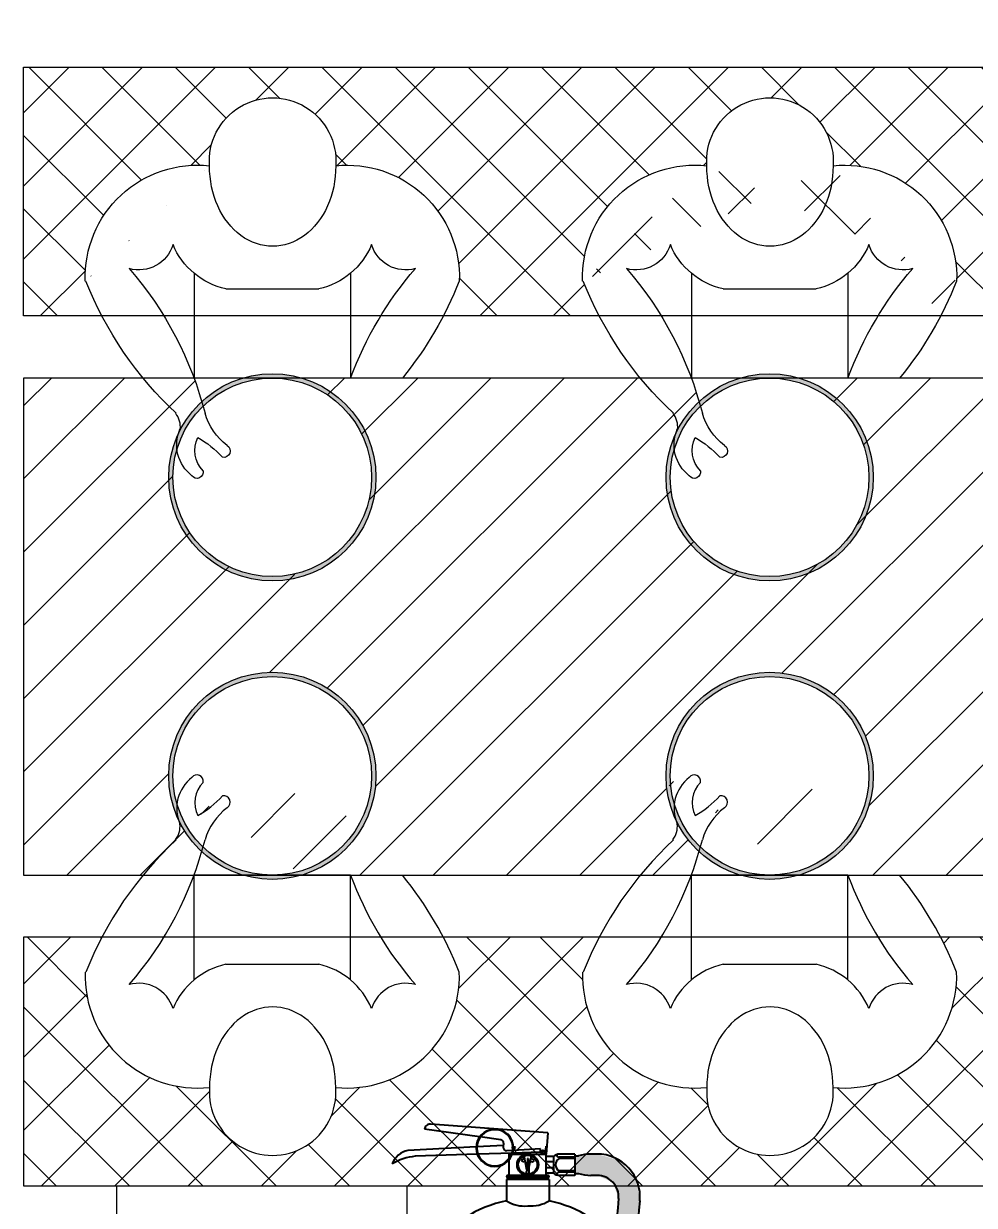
# Model space of a CAD drawing. Header units: inches. Extents: x -250485 to 735580, y -140410 to 288049.
# Drawn here: x 45485.1 to 45530.9, y 21452 to 21509.1 of the extents above; entities that cross this region are included whole.
import ezdxf

# ---------------------------------------------------------------- set-up
doc = ezdxf.new("R2010")
doc.units = ezdxf.units.IN
doc.header["$MEASUREMENT"] = 0
doc.header["$PDMODE"] = 35
doc.layers.get('0').update_dxf_attribs({"lineweight": 0})
doc.layers.get('Defpoints').update_dxf_attribs({"lineweight": 0})
for name, color, linetype, lineweight in [('COLUMN-2', 102, 'Continuous', 0), ('Dim. Road', 7, 'Continuous', 0), ('Layer1', 134, 'Continuous', 0), ('MAN', 215, 'Continuous', 0), ('sheet', 7, 'Continuous', 15), ('Table', 244, 'Continuous', 0), ('wall', 7, 'Continuous', 0)]:
    doc.layers.add(name, color=color, linetype=linetype, lineweight=lineweight)
doc.layers.add('FIREACC', color=30, linetype='Continuous')
doc.layers.add('OUTSIDE', color=253, linetype='Continuous')
doc.styles.add('REG', font='times.ttf')
doc.styles.get("Standard").update_dxf_attribs({"font": 'arialbd.ttf', "height": 24})
doc.dimstyles.new('Dim-Pres', dxfattribs={"dimtxt": 5.5, "dimasz": 2, "dimexe": 1.5, "dimexo": 1.5, "dimgap": 1, "dimtad": 3, "dimdec": 0, "dimzin": 3, "dimdsep": 46, "dimlunit": 4, "dimtxsty": 'REG', "dimblk": 'point', "dimcen": 2, "dimclrd": 256, "dimclre": 256, "dimclrt": 7, "dimadec": 0, "dimazin": 0, "dimtfac": 0.75, "dimtdec": 0, "dimtmove": 1, "dimatfit": 3, "dimldrblk": 'point', "dimfxl": 0, "dimtolj": 1, "dimtzin": 0, "dimlwd": -1, "dimlwe": -1, "dimarcsym": 1})

# ---------------------------------------------------------------- blocks, each defined once
blk = doc.blocks.new('A$C09397776')
at = {"layer": 'Dim. Road'}
h = blk.add_hatch(dxfattribs=at)
h.set_pattern_fill('ANSI37', color=256, scale=20, style=0)
h.set_pattern_definition([(315, (-26359.04783966094, -17857.67955498254), (-1.767766952966368, -1.767766952966368), []), (225, (-26359.04783966094, -17857.67955498254), (-1.767766952966368, 1.767766952966368), [])])
edge = h.paths.add_edge_path()
edge.add_ellipse((-15.61941888958608, 43.86728897911961), major_axis=(-3.824465016097743, -3.824465016097743), ratio=0.9999999999986215, start_angle=219.0824386951599, end_angle=316.9644912572138)
edge.add_ellipse((-4.798922951860731, 50.06321535939786), major_axis=(12.32887152460546, -12.32887152460546), ratio=0.9999999999997912, start_angle=246.4687264487281, end_angle=252.5456693068054)
edge.add_line((-20.25811776298724, 41.99999999999636), (-27.7754511202329, 41.99999999999636))
edge.add_ellipse((-43.23464593135212, 50.06321535939786), major_axis=(-12.32887152461352, -12.32887152461352), ratio=0.9999999999990136, start_angle=107.4543306931802, end_angle=113.5312735512598)
edge.add_ellipse((-32.38058111040664, 43.86728897911961), major_axis=(3.824465016097614, -3.824465016097614), ratio=0.9999999999989444, start_angle=43.03550874277702, end_angle=141.2748355398732)
edge.add_ellipse((-36.01663316393024, 49.47389356864732), major_axis=(2.159226453881532, -2.159226453881534), ratio=0.9999999999917561, start_angle=40.67287791700416, end_angle=229.2597297158363)
edge.add_ellipse((-39.61941888958609, 43.86728897911961), major_axis=(-3.824465016097743, -3.824465016097743), ratio=0.9999999999986215, start_angle=219.0824386951599, end_angle=316.9644912572138)
edge.add_ellipse((-28.79892295186073, 50.06321535939786), major_axis=(12.32887152460546, -12.32887152460546), ratio=0.9999999999997912, start_angle=246.4687264487281, end_angle=252.5456693068054)
edge.add_line((-44.25811776298724, 42), (-51.77545112022563, 42))
edge.add_ellipse((-67.23464593135213, 50.06321535939786), major_axis=(-12.32887152461352, -12.32887152461352), ratio=0.9999999999990136, start_angle=107.4543306931802, end_angle=113.5312735512598)
edge.add_ellipse((-56.38058111040664, 43.86728897911961), major_axis=(3.824465016097614, -3.824465016097614), ratio=0.9999999999989444, start_angle=43.03550874277702, end_angle=141.2748355398732)
edge.add_ellipse((-60.01663316393024, 49.47389356864732), major_axis=(2.159226453881532, -2.159226453881534), ratio=0.9999999999917561, start_angle=40.67287791700416, end_angle=229.2597297158363)
edge.add_ellipse((-63.61941888958606, 43.86728897911961), major_axis=(-3.824465016097743, -3.824465016097743), ratio=0.9999999999986215, start_angle=219.0824386951599, end_angle=316.9644912572138)
edge.add_ellipse((-52.79892295186072, 50.06321535939786), major_axis=(12.32887152460546, -12.32887152460546), ratio=0.9999999999997912, start_angle=246.4687264487281, end_angle=252.5456693068054)
edge.add_line((-68.2581177629836, 42), (-75.77545112022563, 42.00000000000364))
edge.add_ellipse((-91.23464593135213, 50.06321535939786), major_axis=(-12.32887152461352, -12.32887152461352), ratio=0.9999999999990136, start_angle=107.4543306931802, end_angle=113.5312735512598)
edge.add_ellipse((-80.38058111040664, 43.86728897911961), major_axis=(3.824465016097614, -3.824465016097614), ratio=0.9999999999989444, start_angle=43.03550874277702, end_angle=141.2748355398732)
edge.add_ellipse((-84.01663316393024, 49.47389356864732), major_axis=(2.159226453881532, -2.159226453881534), ratio=0.9999999999917561, start_angle=40.67287791700416, end_angle=229.2597297158363)
edge.add_ellipse((-87.61941888958609, 43.86728897911961), major_axis=(-3.824465016097743, -3.824465016097743), ratio=0.9999999999986215, start_angle=219.0824386951599, end_angle=316.9644912572138)
edge.add_ellipse((-76.79892295186073, 50.06321535939786), major_axis=(12.32887152460546, -12.32887152460546), ratio=0.9999999999997912, start_angle=246.4687264487281, end_angle=252.5456693068054)
edge.add_line((-92.25811776298359, 41.99999999999636), (-96, 42))
edge.add_line((-96, 42), (-96, 54))
edge.add_line((-96, 54), (0, 54))
edge.add_line((0, 54), (0, 42))
edge.add_line((0, 42), (-3.775451120229263, 42))
edge.add_ellipse((-19.23464593135213, 50.06321535939786), major_axis=(-12.32887152461352, -12.32887152461352), ratio=0.9999999999990136, start_angle=107.4543306931802, end_angle=113.5312735512598)
edge.add_ellipse((-8.380581110406638, 43.86728897911961), major_axis=(3.824465016097614, -3.824465016097614), ratio=0.9999999999989444, start_angle=43.03550874277702, end_angle=141.2748355398732)
edge.add_ellipse((-12.01663316393023, 49.47389356864732), major_axis=(2.159226453881532, -2.159226453881534), ratio=0.9999999999917561, start_angle=40.67287791700416, end_angle=229.2597297158363)
h = blk.add_hatch(dxfattribs=at)
h.set_pattern_fill('ANSI31', color=256, scale=20, style=0)
h.set_pattern_definition([(45, (-26359.04783966094, 17911.67955498254), (-1.767766952966368, 1.767766952966368), [])])
edge = h.paths.add_edge_path()
edge.add_arc((-36, 19.79418355154848), 4.794183551552123, -45.844183155410576, 4.348521542851813e-11, ccw=False)
edge.add_ellipse((-16.1398531349223, 20.95448711443896), major_axis=(-12.12609851485918, 12.12609851485918), ratio=0.9999999999986376, start_angle=60.55908460781412, end_angle=65.31754463694847)
edge.add_line((-32.2217875206661, 15.00000000000364), (-12, 15))
edge.add_arc((-12, 19.79418355155212), 4.794183551552123, 180, 270, ccw=False)
edge.add_arc((-12, 19.79418355155212), 4.794183551552123, 0, 180, ccw=False)
edge.add_arc((-12, 19.79418355154848), 4.794183551552123, -45.844183155410576, 4.348521542851813e-11, ccw=False)
edge.add_ellipse((7.860146865077696, 20.95448711443896), major_axis=(-12.12609851485918, 12.12609851485918), ratio=0.9999999999986376, start_angle=60.55908460781412, end_angle=65.31754463694847)
edge.add_line((-8.221787520666112, 15), (3.637978807091713e-12, 15))
edge.add_line((3.638e-12, 15), (0, 39))
edge.add_line((0, 39), (-8.221787520666112, 39))
edge.add_ellipse((7.860146865077696, 33.04551288556104), major_axis=(-12.12609851485918, -12.12609851485918), ratio=0.9999999999986376, start_angle=294.6824553630515, end_angle=298.6651490884914)
edge.add_arc((-12.00000000000364, 34.20581644845152), 5, 26.880474527127603, 47.101955678869786, ccw=False)
edge.add_ellipse((-6.496668456620682, 36.64882565799781), major_axis=(-0.7438983915988749, -0.7438983915988749), ratio=0.9999999999988024, start_angle=276.8864055725563, end_angle=321.7483321821769)
edge.add_ellipse((-9.267025563920466, 35.77560678690498), major_axis=(1.330345823937539, -1.330345823937539), ratio=0.9999999999972016, start_angle=61.27693460762458, end_angle=68.4798283636012, ccw=False)
edge.add_ellipse((-9.267025563920466, 35.77560678690498), major_axis=(1.330345823937539, -1.330345823937539), ratio=0.9999999999972016, start_angle=38.19428221332671, end_angle=61.27693460762455)
edge.add_arc((-12, 34.20581644844424), 5, 4.172306944383308e-11, 24.798073079931385, ccw=False)
edge.add_arc((-12, 34.20581644844788), 5, -180, 0, ccw=False)
edge.add_arc((-12, 34.20581644844788), 5, 106.496575116943, 180, ccw=False)
edge.add_line((-13.41979015140532, 39), (-15.77821247933389, 39))
edge.add_line((-15.77821247933389, 39), (-32.22178752066247, 38.99999999999636))
edge.add_ellipse((-16.1398531349223, 33.04551288556104), major_axis=(-12.12609851485918, -12.12609851485918), ratio=0.9999999999986376, start_angle=294.6824553630515, end_angle=298.6651490884914)
edge.add_arc((-36.00000000000364, 34.20581644845152), 5, 26.880474527127603, 47.101955678869786, ccw=False)
edge.add_ellipse((-30.49666845662069, 36.64882565799781), major_axis=(-0.7438983915988749, -0.7438983915988749), ratio=0.9999999999988024, start_angle=276.8864055725563, end_angle=321.7483321821769)
edge.add_ellipse((-33.26702556392047, 35.77560678690498), major_axis=(1.330345823937539, -1.330345823937539), ratio=0.9999999999972016, start_angle=61.27693460762458, end_angle=68.4798283636012, ccw=False)
edge.add_ellipse((-33.26702556392047, 35.77560678690498), major_axis=(1.330345823937539, -1.330345823937539), ratio=0.9999999999972016, start_angle=38.19428221332671, end_angle=61.27693460762455)
edge.add_arc((-36, 34.2058164484406), 5, 8.338929546880536e-11, 24.79807308034202, ccw=False)
edge.add_arc((-36, 34.20581644844788), 5, -180, 0, ccw=False)
edge.add_arc((-36, 34.20581644844788), 5, 106.496575116943, 180, ccw=False)
edge.add_line((-37.41979015140532, 39), (-39.7782124793339, 39))
edge.add_line((-39.7782124793339, 39), (-56.22178752066611, 39))
edge.add_ellipse((-40.1398531349223, 33.04551288556104), major_axis=(-12.12609851485918, -12.12609851485918), ratio=0.9999999999986376, start_angle=294.6824553630515, end_angle=298.6651490884914)
edge.add_arc((-60.00000000000365, 34.20581644845152), 5, 26.880474527127603, 47.101955678869786, ccw=False)
edge.add_ellipse((-54.49666845662068, 36.64882565799781), major_axis=(-0.7438983915988749, -0.7438983915988749), ratio=0.9999999999988024, start_angle=276.8864055725563, end_angle=321.7483321821769)
edge.add_ellipse((-57.26702556392047, 35.77560678690498), major_axis=(1.330345823937539, -1.330345823937539), ratio=0.9999999999972016, start_angle=61.27693460762458, end_angle=68.4798283636012, ccw=False)
edge.add_ellipse((-57.26702556392047, 35.77560678690498), major_axis=(1.330345823937539, -1.330345823937539), ratio=0.9999999999972016, start_angle=38.19428221332671, end_angle=61.27693460762455)
edge.add_arc((-60, 34.20581644844424), 5, 4.172306944383308e-11, 24.798073079745222, ccw=False)
edge.add_arc((-60, 34.20581644844788), 5, -180, 0, ccw=False)
edge.add_arc((-60, 34.20581644844788), 5, 106.496575116943, 180, ccw=False)
edge.add_line((-61.41979015140532, 39), (-63.77821247933389, 39))
edge.add_line((-63.77821247933389, 39), (-80.22178752066976, 39))
edge.add_ellipse((-64.13985313492229, 33.04551288556104), major_axis=(-12.12609851485918, -12.12609851485918), ratio=0.9999999999986376, start_angle=294.6824553630515, end_angle=298.6651490884914)
edge.add_arc((-84.00000000000364, 34.20581644845152), 5, 26.880474527127603, 47.101955678869786, ccw=False)
edge.add_ellipse((-78.49666845662068, 36.64882565799781), major_axis=(-0.7438983915988749, -0.7438983915988749), ratio=0.9999999999988024, start_angle=276.8864055725563, end_angle=321.7483321821769)
edge.add_ellipse((-81.26702556392046, 35.77560678690498), major_axis=(1.330345823937539, -1.330345823937539), ratio=0.9999999999972016, start_angle=61.27693460762458, end_angle=68.4798283636012, ccw=False)
edge.add_ellipse((-81.26702556392046, 35.77560678690498), major_axis=(1.330345823937539, -1.330345823937539), ratio=0.9999999999972016, start_angle=38.19428221332671, end_angle=61.27693460762455)
edge.add_arc((-84, 34.20581644845152), 5, -4.172306944383308e-11, 24.798073079893527, ccw=False)
edge.add_arc((-84, 34.20581644844788), 5, -180, 0, ccw=False)
edge.add_arc((-84, 34.20581644844788), 5, 106.496575116943, 180, ccw=False)
edge.add_line((-85.41979015140531, 39), (-87.77821247933387, 39))
edge.add_line((-87.77821247933387, 39), (-95.99999999999636, 39))
edge.add_line((-95.99999999999636, 39), (-95.99999999999636, 15))
edge.add_line((-95.99999999999636, 15), (-84, 15))
edge.add_arc((-84, 19.79418355155212), 4.794183551552123, 180, 270, ccw=False)
edge.add_arc((-84, 19.79418355155212), 4.794183551552123, 0, 180, ccw=False)
edge.add_arc((-84, 19.79418355154848), 4.794183551552123, -45.844183155410576, 4.348521542851813e-11, ccw=False)
edge.add_ellipse((-64.13985313492229, 20.95448711443896), major_axis=(-12.12609851485918, 12.12609851485918), ratio=0.9999999999986376, start_angle=60.55908460781412, end_angle=65.31754463694847)
edge.add_line((-80.22178752066611, 15), (-60, 15))
edge.add_arc((-60, 19.79418355155212), 4.794183551552123, 180, 270, ccw=False)
edge.add_arc((-60, 19.79418355155212), 4.794183551552123, 0, 180, ccw=False)
edge.add_arc((-60, 19.79418355154848), 4.794183551552123, -45.844183155410576, 4.348521542851813e-11, ccw=False)
edge.add_ellipse((-40.1398531349223, 20.95448711443896), major_axis=(-12.12609851485918, 12.12609851485918), ratio=0.9999999999986376, start_angle=60.55908460781412, end_angle=65.31754463694847)
edge.add_line((-56.22178752066611, 15), (-36, 15))
edge.add_arc((-36, 19.79418355155212), 4.794183551552123, 180, 270, ccw=False)
edge.add_arc((-36, 19.79418355155212), 4.794183551552123, 0, 180, ccw=False)
h = blk.add_hatch(color=256, dxfattribs=at)
edge = h.paths.add_edge_path(flags=16)
edge.add_arc((-36, 34.20581644844788), 4.794183551552123, 0, 360)
edge = h.paths.add_edge_path()
edge.add_arc((-36, 34.20581644844788), 5, 0, 360)
h = blk.add_hatch(color=256, dxfattribs=at)
edge = h.paths.add_edge_path(flags=16)
edge.add_arc((-12, 34.20581644844788), 4.794183551552123, 0, 360)
edge = h.paths.add_edge_path()
edge.add_arc((-12, 34.20581644844788), 5, 0, 360)
h = blk.add_hatch(color=256, dxfattribs=at)
edge = h.paths.add_edge_path(flags=16)
edge.add_arc((-36, 19.79418355155212), 4.794183551552123, 0, 360)
edge = h.paths.add_edge_path()
edge.add_arc((-36, 19.79418355155212), 5, 0, 360)
h = blk.add_hatch(color=256, dxfattribs=at)
edge = h.paths.add_edge_path(flags=16)
edge.add_arc((-12, 19.79418355155212), 4.794183551552123, 0, 360)
edge = h.paths.add_edge_path()
edge.add_arc((-12, 19.79418355155212), 5, 0, 360)
h = blk.add_hatch(dxfattribs=at)
h.set_pattern_fill('ANSI37', color=256, scale=20, style=0)
h.set_pattern_definition([(45, (-26359.04783966094, 17911.67955498254), (-1.767766952966368, 1.767766952966368), []), (135, (-26359.04783966094, 17911.67955498254), (-1.767766952966368, -1.767766952966368), [])])
edge = h.paths.add_edge_path()
edge.add_ellipse((-15.61941888958608, 10.13271102088038), major_axis=(-3.824465016097743, 3.824465016097743), ratio=0.9999999999986215, start_angle=43.03550874278619, end_angle=140.9175613048401, ccw=False)
edge.add_ellipse((-4.798922951860731, 3.936784640602127), major_axis=(12.32887152460546, 12.32887152460546), ratio=0.9999999999997912, start_angle=107.4543306931946, end_angle=113.53127355127191, ccw=False)
edge.add_line((-20.25811776298724, 12.00000000000364), (-27.7754511202329, 12.00000000000364))
edge.add_ellipse((-43.23464593135212, 3.936784640602127), major_axis=(-12.32887152461352, 12.32887152461352), ratio=0.9999999999990136, start_angle=246.4687264487402, end_angle=252.5456693068198, ccw=False)
edge.add_ellipse((-32.38058111040664, 10.13271102088038), major_axis=(3.824465016097614, 3.824465016097614), ratio=0.9999999999989444, start_angle=218.7251644601268, end_angle=316.96449125722296, ccw=False)
edge.add_ellipse((-36.01663316393024, 4.526106431352672), major_axis=(2.159226453881532, 2.159226453881534), ratio=0.9999999999917561, start_angle=130.7402702841637, end_angle=319.32712208299586, ccw=False)
edge.add_ellipse((-39.61941888958609, 10.13271102088038), major_axis=(-3.824465016097743, 3.824465016097743), ratio=0.9999999999986215, start_angle=43.03550874278619, end_angle=140.9175613048401, ccw=False)
edge.add_ellipse((-28.79892295186073, 3.936784640602127), major_axis=(12.32887152460546, 12.32887152460546), ratio=0.9999999999997912, start_angle=107.4543306931946, end_angle=113.53127355127191, ccw=False)
edge.add_line((-44.25811776298724, 12), (-51.77545112022563, 12))
edge.add_ellipse((-67.23464593135213, 3.936784640602127), major_axis=(-12.32887152461352, 12.32887152461352), ratio=0.9999999999990136, start_angle=246.4687264487402, end_angle=252.5456693068198, ccw=False)
edge.add_ellipse((-56.38058111040664, 10.13271102088038), major_axis=(3.824465016097614, 3.824465016097614), ratio=0.9999999999989444, start_angle=218.7251644601268, end_angle=316.96449125722296, ccw=False)
edge.add_ellipse((-60.01663316393024, 4.526106431352672), major_axis=(2.159226453881532, 2.159226453881534), ratio=0.9999999999917561, start_angle=130.7402702841637, end_angle=319.32712208299586, ccw=False)
edge.add_ellipse((-63.61941888958606, 10.13271102088038), major_axis=(-3.824465016097743, 3.824465016097743), ratio=0.9999999999986215, start_angle=43.03550874278619, end_angle=140.9175613048401, ccw=False)
edge.add_ellipse((-52.79892295186072, 3.936784640602127), major_axis=(12.32887152460546, 12.32887152460546), ratio=0.9999999999997912, start_angle=107.4543306931946, end_angle=113.53127355127191, ccw=False)
edge.add_line((-68.2581177629836, 12), (-75.77545112022563, 11.99999999999636))
edge.add_ellipse((-91.23464593135213, 3.936784640602127), major_axis=(-12.32887152461352, 12.32887152461352), ratio=0.9999999999990136, start_angle=246.4687264487402, end_angle=252.5456693068198, ccw=False)
edge.add_ellipse((-80.38058111040664, 10.13271102088038), major_axis=(3.824465016097614, 3.824465016097614), ratio=0.9999999999989444, start_angle=218.7251644601268, end_angle=316.96449125722296, ccw=False)
edge.add_ellipse((-84.01663316393024, 4.526106431352672), major_axis=(2.159226453881532, 2.159226453881534), ratio=0.9999999999917561, start_angle=130.7402702841637, end_angle=319.32712208299586, ccw=False)
edge.add_ellipse((-87.61941888958609, 10.13271102088038), major_axis=(-3.824465016097743, 3.824465016097743), ratio=0.9999999999986215, start_angle=43.03550874278619, end_angle=140.9175613048401, ccw=False)
edge.add_ellipse((-76.79892295186073, 3.936784640602127), major_axis=(12.32887152460546, 12.32887152460546), ratio=0.9999999999997912, start_angle=107.4543306931946, end_angle=113.53127355127191, ccw=False)
edge.add_line((-92.25811776298359, 12.00000000000364), (-96, 12))
edge.add_line((-96, 12), (-96, 0))
edge.add_line((-96, 0), (0, 0))
edge.add_line((0, 0), (0, 12))
edge.add_line((0, 12), (-3.775451120229263, 12))
edge.add_ellipse((-19.23464593135213, 3.936784640602127), major_axis=(-12.32887152461352, 12.32887152461352), ratio=0.9999999999990136, start_angle=246.4687264487402, end_angle=252.5456693068198, ccw=False)
edge.add_ellipse((-8.380581110406638, 10.13271102088038), major_axis=(3.824465016097614, 3.824465016097614), ratio=0.9999999999989444, start_angle=218.7251644601268, end_angle=316.96449125722296, ccw=False)
edge.add_ellipse((-12.01663316393023, 4.526106431352672), major_axis=(2.159226453881532, 2.159226453881534), ratio=0.9999999999917561, start_angle=130.7402702841637, end_angle=319.32712208299586, ccw=False)
for centre, radius in [((-36, 34.20581644844788), 5), ((-36, 34.20581644844788), 4.794183551552123), ((-12, 34.20581644844788), 5), ((-12, 34.20581644844788), 4.794183551552123), ((-36, 19.79418355155212), 5), ((-36, 19.79418355155212), 4.794183551552123), ((-12, 19.79418355155212), 5), ((-12, 19.79418355155212), 4.794183551552123)]:
    blk.add_circle(centre, radius, dxfattribs=at)
at = {"layer": 'MAN'}
for p, q in [((-39.7782124793339, 44.05974658159538), (-39.7782124793339, 39)), ((-32.2217875206661, 44.05974658159538), (-32.2217875206661, 39)), ((-15.77821247933389, 44.05974658159538), (-15.77821247933389, 39)), ((-8.221787520666112, 44.05974658159538), (-8.221787520666112, 39)), ((-33.75959284828059, 43.30194720692086), (-38.24040715171941, 43.30194720692086)), ((-9.75959284828059, 43.30194720692086), (-14.24040715171941, 43.30194720692086)), ((-39.7782124793339, 39), (-32.2217875206661, 39)), ((-15.77821247933389, 39), (-8.221787520666112, 39)), ((-39.7782124793339, 15), (-32.2217875206661, 15)), ((-39.7782124793339, 9.940253418404607), (-39.7782124793339, 15)), ((-32.2217875206661, 9.940253418404607), (-32.2217875206661, 15)), ((-15.77821247933389, 15), (-8.221787520666112, 15)), ((-15.77821247933389, 9.940253418404607), (-15.77821247933389, 15)), ((-8.221787520666112, 9.940253418404607), (-8.221787520666112, 15)), ((-33.75959284828059, 10.69805279307911), (-38.24040715171941, 10.69805279307911)), ((-9.75959284828059, 10.69805279307911), (-14.24040715171941, 10.69805279307911))]:
    blk.add_line(p, q, dxfattribs=at)
for centre, major_axis, ratio, start_param, end_param in [((-36.01663316393024, 49.47389356864732), (2.15922645388153, -2.159226453881533), 0.9999999999917561, 0.7098756359134156, 4.00133712577363), ((-12.01663316393023, 49.47389356864732), (2.15922645388153, -2.159226453881533), 0.9999999999917561, 0.7098756359134156, 4.00133712577363), ((-39.61941888958609, 43.86728897911961), (-3.824465016097741, -3.824465016097741), 0.9999999999986215, 3.82370988852917, 5.532073984347159), ((-36.01678444161007, 49.19978755310149), (-2.460781e-10, -3.839603214756357), 0.7931162535893208, 4.700072118910248, 7.865365617337269), ((-32.38058111040664, 43.86728897911961), (3.824465016097614, -3.824465016097614), 0.9999999999989444, 0.7511113228322648, 2.465711030384287), ((-15.61941888958608, 43.86728897911961), (-3.824465016097741, -3.824465016097741), 0.9999999999986215, 3.82370988852917, 5.532073984347159), ((-12.01678444161007, 49.19978755310149), (-2.460781e-10, -3.839603214756357), 0.7931162535893208, 4.700072118910248, 7.865365617337269), ((-8.380581110406638, 43.86728897911961), (3.824465016097614, -3.824465016097614), 0.9999999999989444, 0.7511113228322648, 2.465711030384287), ((-42.43831999483882, 45.94099681316585), (1.216868306365284, -1.216868306365284), 0.99999999999584, -1.062111035292164, 0.4917908428321436), ((-37.46401368719308, 46.81672256047749), (2.545234036165962, -2.545234036165965), 0.999999999999228, 4.318577236473752, 5.28038408717659), ((-34.53598631280693, 46.81672256047749), (-2.545234036170148, -2.545234036170147), 0.999999999998359, 1.00280122000317, 1.964608070705908), ((-29.56168000516118, 45.94099681316585), (-1.216868306366321, -1.21686830636632), 0.9999999999941036, 5.791394464346718, 7.345296342472488), ((-18.43831999483882, 45.94099681316585), (1.216868306365284, -1.216868306365284), 0.99999999999584, -1.062111035292164, 0.4917908428321436), ((-13.46401368719307, 46.81672256047749), (2.545234036165962, -2.545234036165965), 0.999999999999228, 4.318577236473752, 5.28038408717659), ((-10.53598631280692, 46.81672256047749), (-2.545234036170148, -2.545234036170147), 0.999999999998359, 1.00280122000317, 1.964608070705908), ((-5.561680005161178, 45.94099681316585), (-1.216868306366321, -1.21686830636632), 0.9999999999941036, 5.791394464346718, 7.345296342472488), ((-55.8601468650777, 33.04551288556104), (-12.12609851483751, -12.12609851483751), 0.9999999999960375, 2.710802540023896, 3.070957055298916), ((-16.1398531349223, 33.04551288556104), (-12.12609851485918, -12.12609851485918), 0.9999999999986376, 4.78302457867471, 5.24718850105421), ((-31.8601468650777, 33.04551288556104), (-12.12609851483751, -12.12609851483751), 0.9999999999960375, 2.710802540023896, 3.070957055298916), ((7.860146865077696, 33.04551288556104), (-12.12609851485918, -12.12609851485918), 0.9999999999986376, 4.78302457867471, 5.24718850105421), ((-28.79892295186073, 50.06321535939786), (12.32887152460546, -12.32887152460546), 0.9999999999997912, 4.301690779727536, 4.614373847963705), ((-43.23464593135212, 50.06321535939786), (-12.32887152461352, -12.32887152461352), 0.9999999999990136, 1.534760500018854, 1.98149452745184), ((-4.798922951860731, 50.06321535939786), (12.32887152460546, -12.32887152460546), 0.9999999999997912, 4.301690779727536, 4.614373847963705), ((-19.23464593135213, 50.06321535939786), (-12.32887152461352, -12.32887152461352), 0.9999999999990136, 1.534760500018854, 1.98149452745184), ((-35.71317556142094, 38.18560233010066), (-2.185140766258919, -2.185140766258919), 0.9999999999976662, 1.445299878237973, 2.064919847453758), ((-30.49666845662069, 36.64882565799781), (-0.7438983915988749, -0.7438983915988749), 0.9999999999988028, 4.832579431253485, 5.61556775937942), ((-11.71317556142094, 38.18560233010066), (-2.185140766258919, -2.185140766258919), 0.9999999999976662, 1.445299878237973, 2.064919847453758), ((-6.496668456620682, 36.64882565799781), (-0.7438983915988749, -0.7438983915988749), 0.9999999999988028, 4.832579431253485, 5.61556775937942), ((-33.26702556392047, 35.77560678690498), (1.330345823937539, -1.330345823937539), 0.9999999999972018, -0.1298370857074547, 1.195198476145442), ((-9.267025563920466, 35.77560678690498), (1.330345823937539, -1.330345823937539), 0.9999999999972018, -0.1298370857074547, 1.195198476145442), ((-30.01472012146042, 31.91990000933583), (-3.420265618151357, -3.420265618151357), 0.9999999999731478, 4.442781796796676, 4.759624155095273), ((-33.6974291558181, 35.5134575780321), (-1.014736198393022, -1.014736198393021), 0.9999999999998513, 1.590736801762734, 2.79843265672292), ((-6.014720121460411, 31.91990000933583), (-3.420265618151357, -3.420265618151357), 0.9999999999731478, 4.442781796796676, 4.759624155095273), ((-9.6974291558181, 35.5134575780321), (-1.014736198393022, -1.014736198393021), 0.9999999999998513, 1.590736801762734, 2.79843265672292), ((-33.65850687466808, 35.47823528223671), (0.2195165363992076, -0.2195165363992076), 0.9999999999610376, 2.898489726672042, 5.711491438754848), ((-9.658506874668092, 35.47823528223671), (0.2195165363992076, -0.2195165363992076), 0.9999999999610376, 2.898489726672042, 5.711491438754848), ((-32.36712694317612, 34.4577181351633), (-0.2134425236574978, -0.2134425236574978), 0.9999999999887323, 5.292819159547268, 8.027029384682264), ((-8.367126943176117, 34.4577181351633), (-0.2134425236574978, -0.2134425236574978), 0.9999999999887323, 5.292819159547268, 8.027029384682264)]:
    blk.add_ellipse(centre, major_axis=major_axis, ratio=ratio, start_param=start_param, end_param=end_param, dxfattribs=at)
at = {"layer": 'MAN', "extrusion": (0, 0, -1)}
for centre, major_axis, ratio, start_param, end_param in [((-32.36712694317612, 19.54228186483669), (-0.2134425236574978, 0.2134425236574978), 0.9999999999887323, 5.292819159547268, 8.027029384682264), ((-33.6974291558181, 18.4865424219679), (-1.014736198393022, 1.014736198393021), 0.9999999999998513, 1.590736801762734, 2.79843265672292), ((-33.26702556392047, 18.22439321309502), (1.330345823937539, 1.330345823937539), 0.9999999999972018, -0.1298370857074547, 1.195198476145442), ((-8.367126943176117, 19.54228186483669), (-0.2134425236574978, 0.2134425236574978), 0.9999999999887323, 5.292819159547268, 8.027029384682264), ((-9.6974291558181, 18.4865424219679), (-1.014736198393022, 1.014736198393021), 0.9999999999998513, 1.590736801762734, 2.79843265672292), ((-9.267025563920466, 18.22439321309502), (1.330345823937539, 1.330345823937539), 0.9999999999972018, -0.1298370857074547, 1.195198476145442), ((-33.65850687466808, 18.52176471776328), (0.2195165363992076, 0.2195165363992076), 0.9999999999610376, 2.898489726672042, 5.711491438754848), ((-9.658506874668092, 18.52176471776328), (0.2195165363992076, 0.2195165363992076), 0.9999999999610376, 2.898489726672042, 5.711491438754848), ((-35.71317556142094, 15.81439766989933), (-2.185140766258919, 2.185140766258919), 0.9999999999976662, 1.445299878237973, 2.064919847453758), ((-30.01472012146042, 22.08009999066417), (-3.420265618151357, 3.420265618151357), 0.9999999999731478, 4.442781796796676, 4.759624155095273), ((-11.71317556142094, 15.81439766989933), (-2.185140766258919, 2.185140766258919), 0.9999999999976662, 1.445299878237973, 2.064919847453758), ((-6.014720121460411, 22.08009999066417), (-3.420265618151357, 3.420265618151357), 0.9999999999731478, 4.442781796796676, 4.759624155095273), ((-30.49666845662069, 17.35117434200219), (-0.7438983915988749, 0.7438983915988749), 0.9999999999988028, 4.832579431253485, 5.61556775937942), ((-6.496668456620682, 17.35117434200219), (-0.7438983915988749, 0.7438983915988749), 0.9999999999988028, 4.832579431253485, 5.61556775937942), ((-16.1398531349223, 20.95448711443896), (-12.12609851485918, 12.12609851485918), 0.9999999999986376, 4.78302457867471, 5.24718850105421), ((7.860146865077696, 20.95448711443896), (-12.12609851485918, 12.12609851485918), 0.9999999999986376, 4.78302457867471, 5.24718850105421), ((-55.8601468650777, 20.95448711443896), (-12.12609851483751, 12.12609851483751), 0.9999999999960375, 2.710802540023896, 3.070957055298916), ((-31.8601468650777, 20.95448711443896), (-12.12609851483751, 12.12609851483751), 0.9999999999960375, 2.710802540023896, 3.070957055298916), ((-39.61941888958609, 10.13271102088038), (-3.824465016097741, 3.824465016097741), 0.9999999999986215, 3.82370988852917, 5.532073984347159), ((-37.46401368719308, 7.183277439522498), (2.545234036165962, 2.545234036165965), 0.999999999999228, 4.318577236473752, 5.28038408717659), ((-34.53598631280693, 7.183277439522498), (-2.545234036170148, 2.545234036170147), 0.999999999998359, 1.00280122000317, 1.964608070705908), ((-32.38058111040664, 10.13271102088038), (3.824465016097614, 3.824465016097614), 0.9999999999989444, 0.7511113228322648, 2.465711030384287), ((-15.61941888958608, 10.13271102088038), (-3.824465016097741, 3.824465016097741), 0.9999999999986215, 3.82370988852917, 5.532073984347159), ((-13.46401368719307, 7.183277439522498), (2.545234036165962, 2.545234036165965), 0.999999999999228, 4.318577236473752, 5.28038408717659), ((-10.53598631280692, 7.183277439522498), (-2.545234036170148, 2.545234036170147), 0.999999999998359, 1.00280122000317, 1.964608070705908), ((-8.380581110406638, 10.13271102088038), (3.824465016097614, 3.824465016097614), 0.9999999999989444, 0.7511113228322648, 2.465711030384287), ((-42.43831999483882, 8.059003186834161), (1.216868306365284, 1.216868306365284), 0.99999999999584, -1.062111035292164, 0.4917908428321436), ((-29.56168000516118, 8.059003186834161), (-1.216868306366321, 1.21686830636632), 0.9999999999941036, 5.791394464346718, 7.345296342472488), ((-18.43831999483882, 8.059003186834161), (1.216868306365284, 1.216868306365284), 0.99999999999584, -1.062111035292164, 0.4917908428321436), ((-5.561680005161178, 8.059003186834161), (-1.216868306366321, 1.21686830636632), 0.9999999999941036, 5.791394464346718, 7.345296342472488), ((-36.01678444161007, 4.800212446898513), (-2.460781e-10, 3.839603214756357), 0.7931162535893208, 4.700072118910248, 7.865365617337269), ((-12.01678444161007, 4.800212446898513), (-2.460781e-10, 3.839603214756357), 0.7931162535893208, 4.700072118910248, 7.865365617337269), ((-36.01663316393024, 4.526106431352672), (2.15922645388153, 2.159226453881533), 0.9999999999917561, 0.7098756359134156, 4.00133712577363), ((-12.01663316393023, 4.526106431352672), (2.15922645388153, 2.159226453881533), 0.9999999999917561, 0.7098756359134156, 4.00133712577363)]:
    blk.add_ellipse(centre, major_axis=major_axis, ratio=ratio, start_param=start_param, end_param=end_param, dxfattribs=at)
at = {"layer": 'MAN', "extrusion": (0, 0, -0.9999999999999998)}
for centre, major_axis, ratio, start_param, end_param in [((-43.23464593135212, 3.936784640602127), (-12.32887152461352, 12.32887152461352), 0.9999999999990136, 1.534760500018854, 1.98149452745184), ((-19.23464593135213, 3.936784640602127), (-12.32887152461352, 12.32887152461352), 0.9999999999990136, 1.534760500018854, 1.98149452745184), ((-28.79892295186073, 3.936784640602127), (12.32887152460546, 12.32887152460546), 0.9999999999997912, 4.301690779727536, 4.614373847963705), ((-4.798922951860731, 3.936784640602127), (12.32887152460546, 12.32887152460546), 0.9999999999997912, 4.301690779727536, 4.614373847963705)]:
    blk.add_ellipse(centre, major_axis=major_axis, ratio=ratio, start_param=start_param, end_param=end_param, dxfattribs=at)
at = {"layer": 'Table'}
for points in [[(-96, 54), (-96, 42), (0, 42), (0, 54)], [(-96, 39), (-96, 15), (0, 15), (0, 39)], [(-96, 0), (-96, 12), (0, 12), (0, 0)]]:
    blk.add_lwpolyline(points, close=True, dxfattribs=at)
blk = doc.blocks.new('*U196')
at = {"layer": 'OUTSIDE', "linetype": 'Continuous'}
for points in [[(-64.2268043597207, 504.0000000000002), (-85.32244999257654, 497.9639038159056), (-52.38917803358263, 503.4320951673892)], [(-52.38917803358263, 503.4320951673892), (-85.32244999257654, 497.9639038159056), (-46.5824045866631, 502.2475764753741)], [(-43.17033814828281, 502.2475764753741), (-85.32244999257654, 497.9639038159056), (-43.17033814828284, 485.7524235246261)], [(-85.32244999257654, 497.9639038159056), (-43.17033814828281, 502.2475764753741), (-46.5824045866631, 502.2475764753741)], [(-52.38917803358263, 503.4320951673892), (-58.28826156381679, 504.0000000000002), (-64.2268043597207, 504.0000000000002)], [(-85.32244999257654, 497.9639038159056), (-100.1206953372707, 481.7628959296997), (-46.58240458666305, 485.7524235246261)], [(-85.32244999257654, 497.9639038159056), (-46.58240458666305, 485.7524235246261), (-43.17033814828284, 485.7524235246261)], [(-100.1206953372707, 481.7628959296997), (-104.2268043597201, 460.2083003522725), (-78.87537294127681, 477.6231871184652)], [(-78.87537294127681, 477.6231871184652), (-104.2268043597201, 460.2083003522725), (-84.3459288340114, 462.3879306721428)], [(-46.58240458666305, 485.7524235246261), (-100.1206953372707, 481.7628959296997), (-63.99665396971764, 484.0000000000001)], [(-63.99665396971764, 484.0000000000001), (-100.1206953372707, 481.7628959296997), (-78.87537294127681, 477.6231871184652)], [(-46.58240458666305, 485.7524235246261), (-63.99665396971764, 484.0000000000001), (-52.38917803358237, 484.5679048326111)], [(-52.38917803358237, 484.5679048326111), (-63.99665396971764, 484.0000000000001), (-58.28826156381629, 484.0000000000001)], [(-84.3459288340114, 462.3879306721428), (-104.2268043597201, 460.2083003522725), (-76.57034182775351, 321.2396900399291)], [(-104.2268043597201, 460.2083003522725), (-96.56989949402782, 320.1477179046095), (-76.57034182775351, 321.2396900399291)], [(-96.56989949402782, 320.1477179046095), (-102.4190117199102, 179.9999999999999), (-82.45553887509163, 180.0000000000001)], [(-76.57034182775351, 321.2396900399291), (-96.56989949402782, 320.1477179046095), (-82.45553887509163, 180.0000000000001)], [(-82.00619228560907, 159.9999999999999), (-102.8155253513701, 110.9931713836371), (-82.81042058501453, 110.993239492646)], [(-102.0072558220318, 160.0000000000015), (-102.8155253513701, 110.9931713836371), (-82.00619228560907, 159.9999999999999)], [(-102.8155253513701, 110.9931713836371), (-104.2268043597216, 61.99999999999989), (-84.21464371495358, 61.9999999999996)], [(-82.81042058501453, 110.993239492646), (-102.8155253513701, 110.9931713836371), (-84.21464371495358, 61.9999999999996)]]:
    blk.add_solid(points, dxfattribs=at)
blk = doc.blocks.new('*U195')
at = {"layer": 'OUTSIDE', "linetype": 'Continuous'}
for points in [[(0.3705905884929734, 499.8847790795911), (-0.01933780452461054, 488.2986923115643), (0.8515238589932892, 485.5167181619744)], [(0.8016827369949056, 499.8863108925835), (0.3705905884929734, 499.8847790795911), (0.8515238589932892, 485.5167181619744)], [(0.8515238589933176, 499.8864879945756), (0.8016827369949056, 499.8863108925835), (0.8515238589932892, 485.5167181619744)], [(1.232774885496724, 499.887842705576), (0.8515238589932892, 499.8864879945755), (1.705030789482493, 488.3048195635341)], [(0.8515238589932892, 499.8864879945755), (0.8515238589932893, 485.5167181619744), (1.705030789482493, 488.3048195635341)], [(-0.01933780452461054, 488.2986923115643), (-0.6676855718015552, 487.22540144927), (0.8515238589932892, 485.5167181619744)], [(1.705030789482493, 488.3048195635341), (0.8515238589932893, 485.5167181619744), (2.361092402477108, 487.2353573389602)], [(-0.6676855718015552, 487.22540144927), (-0.2930877463059368, 486.0287458716072), (0.8515238589932892, 485.5167181619744)], [(2.361092402477108, 487.2353573389602), (0.8515238589932893, 485.5167181619744), (1.993833588939787, 486.0356543533363)]]:
    blk.add_solid(points, dxfattribs=at)
blk = doc.blocks.new('ABC')
at = {"layer": 'FIREACC', "color": 11}
for p, q in [((-39151.59330838572, 31714.07389078449), (-39192.83654238311, 31719.86328388503)), ((-39100.52578184658, 31717.15782071524), (-39188.55683564542, 31723.56248788581)), ((-39135.74667292433, 31711.84946769456), (-39151.10331809489, 31714.00510989283)), ((-39133.68662152249, 31709.2986182217), (-39133.90656208075, 31706.27557290161)), ((-39100.52578184658, 31717.15782071524), (-39101.6867873204, 31701.19999923831)), ((-39154.19204668295, 31706.62705909893), (-39205.39162367093, 31703.89894118438)), ((-39153.33766387971, 31701.06069362111), (-39199.99731500426, 31699.52258059529)), ((-39133.80194438846, 31707.71352517192), (-39153.75372855439, 31706.65041443913)), ((-39127.25061941716, 31701.92064053296), (-39152.87694111628, 31701.07588112609)), ((-39126.79038690428, 31703.95205118143), (-39131.38394007014, 31703.70488870714)), ((-39129.36409206852, 31697.77945797917), (-39129.36409206853, 31701.19999923831)), ((-39129.36409206853, 31701.19999923831), (-39127.49562114671, 31701.19999923831)), ((-39127.03093799377, 31701.19999923831), (-39101.63590345851, 31701.19999923831)), ((-39105.90631603972, 31702.62424525912), (-39126.78989665373, 31701.93582803794)), ((-39105.9199006103, 31705.07501653001), (-39126.3459453066, 31703.97596497561)), ((-39106.03591806874, 31703.4803764256), (-39105.9199006103, 31705.07501653001)), ((-39102.22970825036, 31701.23949925229), (-39101.80010336092, 31707.14434491057)), ((-39101.63590345851, 31685.19999923831), (-39101.63590345851, 31701.19999923831)), ((-39129.36409206851, 31685.19999923829), (-39129.36409206852, 31697.07160677174)), ((-39100.2999977635, 31685.19999923831), (-39130.69999776351, 31685.19999923831)), ((-39130.69999776351, 31683.59999923831), (-39130.69999776351, 31681.99999923831)), ((-39100.2999977635, 31683.59999923831), (-39130.69999776351, 31683.59999923831)), ((-39100.2999977635, 31683.59999923831), (-39100.2999977635, 31681.99999923831)), ((-39099.49999776351, 31681.99999923831), (-39131.49999776351, 31681.99999923831)), ((-39131.49999776351, 31681.99999923831), (-39131.49999776351, 31665.99999923831)), ((-39099.49999776351, 31681.99999923831), (-39099.49999776351, 31665.99999923831)), ((-39175.49999776351, 31633.63535397852), (-39175.49999776351, 31300.61219740356)), ((-39055.49999776351, 31633.63535397852), (-39055.49999776351, 31300.61219740356)), ((-39128.75905149752, 31305.56047166483), (-39163.58056194439, 31305.56047166483)), ((-39102.24094402949, 31305.56047166483), (-39066.54083429548, 31305.56047166483))]:
    blk.add_line(p, q, dxfattribs=at)
for centre, radius in [((-39115.49999776351, 31693.19999923831), 8), ((-39115.49999776351, 31693.19999923831), 7.106572239385105), ((-39104.08230125732, 31703.33824174794), 0.8183474088935362)]:
    blk.add_circle(centre, radius, dxfattribs=at)
for centre, radius, start, end in [((-39188.84708701387, 31719.57303251658), 4, 85.83879822598405, 175.8387982264182), ((-39136.08029474403, 31709.47276904277), 2.4, 355.8387982264182, 82.00948928665606), ((-39201.91634147874, 31687.65097629961), 16.61547318652746, 102.0730947543689, 158.0786530559907), ((-39131.51288885922, 31706.10142208053), 2.4, 175.8387982264182, 273.0799086225262), ((-39104.08230125732, 31703.33824174794), 1.958780465609198, 175.8387982264182, 355.8387982264182), ((-39195.23302483872, 31655.61933604848), 44.16099345032107, 96.1933851022913, 120.0253941634977), ((-39130.69999776351, 31684.39999923831), 0.8, 90, 270), ((-39100.2999977635, 31684.39999923831), 0.8, 270, 90), ((-39115.00431215687, 31581.13651165689), 86.4518314908062, 100.9999314663238, 123.2079516583439), ((-39115.99568337014, 31581.13651165689), 86.4518314908062, 56.7920483416561, 79.00006853367618), ((-39149.40305505631, 31630.6111380338), 26.27158732819595, 119.5310539367202, 173.3898249423017), ((-39081.59694047071, 31630.6111380338), 26.27158732819595, 6.610175057698353, 60.46894606327978), ((-39160.01138328415, 31298.31903500475), 9.057213808747582, 135.2683196029056, 162.981042479239), ((-39164.01986158796, 31301.84476212091), 3.741588110906651, 83.25735356914021, 130.4173600919357), ((-39128.35648090833, 31298.78422512367), 6.788194182984941, 39.64174419386384, 93.39989353926579), ((-39115.84060730711, 31305.73914202869), 7.746634494490161, 199.8005553778552, 272.5200340672729), ((-39115.15938821991, 31305.73914202869), 7.746634494490161, 267.4799659327271, 340.1994446221448), ((-39102.64351461869, 31298.78422512367), 6.788194182984941, 86.60010646156651, 140.3582558061362), ((-39066.98013393905, 31301.84476212091), 3.741588110906651, 49.58263990806434, 96.74264643085979), ((-39070.98861224287, 31298.31903500475), 9.057213808747582, 17.018957520761, 44.7316803970944), ((-39171.32065762873, 31302.30766942699), 4.510156243896425, 202.0813790075031, 252.7663303763403), ((-39172.8753083378, 31302.41838571994), 4.445897769216369, 276.3773104451917, 340.9867885308898), ((-39058.12468718922, 31302.41838571994), 4.445897769216369, 199.0132114691102, 263.6226895548083), ((-39059.67933789828, 31302.30766942699), 4.510156243896425, 287.2336696236597, 337.9186209924969)]:
    blk.add_arc(centre, radius, start, end, dxfattribs=at)
at = {"layer": 'OUTSIDE', "color": 11}
for p, q in [((-39125.07811603921, 31706.35922440747), (-39126.91364298496, 31706.35922440747)), ((-39126.91364298496, 31705.67390555312), (-39125.07811603921, 31705.67390555312)), ((-39101.6867873204, 31701.19999923831), (-39102.22970825036, 31701.23949925229)), ((-39080.28250815769, 31701.19999923831), (-39091.66997563591, 31701.19999923831)), ((-39080.28250815769, 31701.19999923831), (-39080.28250815769, 31685.19999923831)), ((-39118.39181442143, 31695.00113498025), (-39120.29253031546, 31696.18497466893)), ((-39116.16978314581, 31689.43836007474), (-39118.23630685492, 31699.75865623116)), ((-39115.80499858471, 31697.91027340277), (-39116.1828033079, 31688.64385488913)), ((-39115.80499858471, 31697.91027340277), (-39115.46012486591, 31697.90904795237)), ((-39115.80499858471, 31697.91027340277), (-39115.46012486591, 31697.90904795237)), ((-39115.11525114711, 31697.90782250198), (-39115.46012486591, 31697.90904795237)), ((-39115.11525114711, 31697.90782250198), (-39114.80330843269, 31688.63895308756)), ((-39114.8302123812, 31689.43836007474), (-39112.76368867209, 31699.75865623116)), ((-39112.60818110558, 31695.00113498025), (-39110.70746521156, 31696.18497466893)), ((-39096.28250815769, 31699.4765599996), (-39101.63590345851, 31699.4765599996)), ((-39096.28250815769, 31695.46109384596), (-39101.63590345851, 31695.46109384596)), ((-39096.28250815769, 31699.4765599996), (-39096.28250815769, 31686.92343847701)), ((-39080.39707517143, 31698.87539422942), (-39091.96413105998, 31698.87539422942)), ((-39080.28250815769, 31697.7504390045), (-39091.96413105998, 31697.7504390045)), ((-39096.28250815769, 31690.93890463065), (-39101.63590345851, 31690.93890463065)), ((-39096.28250815769, 31686.92343847701), (-39101.63590345851, 31686.92343847701)), ((-39080.28250815769, 31688.64955947212), (-39091.96413105998, 31688.64955947212)), ((-39080.39707517143, 31687.5246042472), (-39091.96413105998, 31687.5246042472)), ((-39080.28250815769, 31685.19999923831), (-39091.66997563591, 31685.19999923831)), ((-39080.21129125111, 31686.60193805801), (-39077.55285500699, 31686.60193805801)), ((-39063.43733518854, 31685.19999923831), (-39068.18816942526, 31685.19999923831)), ((-39055.49999776351, 31625.99999923831), (-39175.49999776351, 31625.99999923831)), ((-39055.49999776351, 31325.99999923831), (-39175.49999776351, 31325.99999923831)), ((-39058.34311677516, 31297.99999923831), (-39172.65687875186, 31297.99999923831))]:
    blk.add_line(p, q, dxfattribs=at)
at = {"layer": 'OUTSIDE', "color": 1}
for p, q in [((-39063.43733518854, 31701.19999923831), (-39068.18816942526, 31701.19999923831)), ((-39080.21129125111, 31699.79806041861), (-39077.55285500699, 31699.79806041861)), ((-39163.49999776351, 31341.83166190606), (-39163.49999776351, 31557.83166190606)), ((-39163.49999776351, 31557.83166190606), (-39067.49999776351, 31557.83166190606)), ((-39067.49999776351, 31557.83166190606), (-39067.49999776351, 31341.83166190606)), ((-39055.49999776351, 31441.99999923831), (-39027.49999776351, 31441.99999923831)), ((-39049.50277595613, 31441.99999923831), (-39049.50277595613, 31425.99999923831)), ((-39029.57572400343, 31441.99999923831), (-39029.57572400343, 31425.99999923831)), ((-39027.49999776351, 31441.99999923831), (-39027.49999776351, 31425.99999923831)), ((-39055.49999776351, 31425.99999923831), (-39027.49999776351, 31425.99999923831)), ((-39049.03733518854, 31347.59999923831), (-39049.03733518854, 31345.99999923831)), ((-39049.03733518854, 31347.59999923831), (-39029.83733518854, 31347.59999923831)), ((-39048.55432335446, 31345.99999923831), (-39049.03733518854, 31345.99999923831)), ((-39049.03733518854, 31345.99999923831), (-39049.03733518854, 31328.03787390718)), ((-39048.55432335446, 31345.90454361033), (-39048.55432335446, 31328.03787390718)), ((-39043.31449978267, 31345.99999923831), (-39045.71449978267, 31345.99999923831)), ((-39045.71449978267, 31345.90454361033), (-39045.71449978267, 31328.03787390718)), ((-39043.31449978267, 31345.90454361033), (-39043.31449978267, 31328.03787390718)), ((-39040.63733518853, 31325.99999923831), (-39040.63733518853, 31345.99999923831)), ((-39040.63733518853, 31325.99999923831), (-39040.63733518853, 31345.99999923831)), ((-39040.63733518853, 31345.99999923831), (-39038.23733518853, 31345.99999923831)), ((-39038.23733518853, 31325.99999923831), (-39038.23733518853, 31345.99999923831)), ((-39035.5601705944, 31345.99999923831), (-39033.1601705944, 31345.99999923831)), ((-39035.5601705944, 31345.90454361033), (-39035.5601705944, 31328.03787390718)), ((-39033.1601705944, 31345.90454361033), (-39033.1601705944, 31328.03787390718)), ((-39030.32034702261, 31345.99999923831), (-39029.83733518854, 31345.99999923831)), ((-39030.32034702261, 31345.90454361033), (-39030.32034702261, 31328.03787390718)), ((-39029.83733518854, 31347.59999923831), (-39029.83733518854, 31345.99999923831)), ((-39029.83733518854, 31345.99999923831), (-39029.83733518854, 31328.03787390718)), ((-39067.49999776351, 31341.83166190606), (-39163.49999776351, 31341.83166190606)), ((-39047.43733518854, 31325.99999923831), (-39031.43733518854, 31325.99999923831)), ((-39046.23589596288, 31324.95759741132), (-39046.23589596288, 31325.99999923831)), ((-39032.6387744142, 31324.95759741132), (-39046.23589596288, 31324.95759741132)), ((-39045.72192282641, 31324.95759741132), (-39045.72192282641, 31313.99999923831)), ((-39033.15274755066, 31324.14891093996), (-39045.72192282641, 31324.14891093996)), ((-39033.15274755066, 31324.95759741132), (-39033.15274755066, 31313.99999923831)), ((-39032.6387744142, 31324.95759741132), (-39032.6387744142, 31325.99999923831)), ((-39045.72192282641, 31313.99999923831), (-39033.15274755066, 31313.99999923831))]:
    blk.add_line(p, q, dxfattribs=at)
at = {"layer": 'OUTSIDE', "color": 11}
for centre, radius, start, end in [((-39140.20968787685, 31705.92446233152), 14.00000000000002, 1.779574111614461, 358.9745276856144), ((-39140.20968787685, 31705.92446233152), 13.56348201375549, 1.836866051761991, 358.9415208775528), ((-39126.91364298496, 31706.01656498029), 0.3426594271722024, 90, 270), ((-39125.07811603921, 31706.01656498029), 0.3426594271722024, 270, 90), ((-39091.51548629448, 31693.75242791676), 7.44917348074163, 91.18834954247889, 129.7873234350234), ((-39091.89544105298, 31700.85419749495), 1.97999512139738, 181.0473647480879, 268.0118954183694), ((-39063.52483632067, 31668.98875281839), 32.21136526713467, 354.9737380662306, 89.84435767661657), ((-39115.49999776351, 31693.19999923831), 5.646100121581375, 115.6307568330536, 148.083746106334), ((-39115.49999776351, 31693.19999923831), 3.406859777564114, 125.5002848650492, 148.083746106334), ((-39115.49999776351, 31693.19999923831), 3.406859777564114, 31.91625389366603, 54.49971513495079), ((-39115.49999776351, 31693.19999923831), 5.646100121581375, 31.91625389366603, 64.36924316694646), ((-39089.6000277299, 31693.19999923831), 5.127912501300102, 117.45336272377, 242.5466372762301), ((-39115.49663495692, 31687.63415561575), 1.220786479507285, 124.1991240133483, 55.39369598900733), ((-39091.51548629448, 31692.64757055986), 7.449173480741412, 230.2126765649766, 268.8116504575211), ((-39091.89544105298, 31685.54580098166), 1.97999512139738, 91.98810458163064, 178.9526352519122), ((-39066.23533879148, 31730.22266944483), 45.06500171984693, 255.4551605128194, 267.5163875206698), ((-39063.52939534454, 31668.97774636115), 16.22251409254758, 356.2273493750603, 89.6748539295784), ((-39118.01240389479, 31687.91048400103), 25.72906004705709, 238.384496914244, 275.6037811539796), ((-39113.42881285848, 31689.82073157077), 27.59418740975647, 265.6954026968052, 300.3163192341918), ((-37883.35792403253, 31547.15804894139), 1170.230801470604, 174.0772933995791, 185.1556076093057)]:
    blk.add_arc(centre, radius, start, end, dxfattribs=at)
at = {"layer": 'OUTSIDE', "color": 1}
for centre, radius, start, end in [((-39066.23533879148, 31656.17732903178), 45.06500171984693, 92.48361247933018, 104.5448394871806), ((-37872.16963396689, 31546.59951943149), 1165.417478546644, 174.111323128172, 185.1493879122908), ((-35847.08952769632, 31458.9406632985), 3202.29372509093, 180.5893882551241, 181.9925205818197), ((-35847.08952769632, 31458.9406632985), 3186.29372509093, 180.5923479784195, 182.0025301060141), ((-39046.13728077352, 31328.66775586244), 2.967670279460564, 192.254120911816, 244.0190433603399), ((-39045.65426893945, 31328.66775586244), 2.967670279460564, 192.254120911816, 244.0190433603399), ((-39042.81444536767, 31328.66775586244), 2.967670279460564, 192.254120911816, 244.0190433603399), ((-39040.41444536766, 31328.66775586244), 2.967670279460564, 192.254120911816, 244.0190433603399), ((-39038.46022500941, 31328.66775586244), 2.967670279460564, 295.9809566396602, 347.745879088184), ((-39036.06022500941, 31328.66775586244), 2.967670279460564, 295.9809566396602, 347.745879088184), ((-39033.22040143763, 31328.66775586244), 2.967670279460564, 295.9809566396602, 347.745879088184), ((-39032.73738960355, 31328.66775586244), 2.967670279460564, 295.9809566396602, 347.745879088184)]:
    blk.add_arc(centre, radius, start, end, dxfattribs=at)
at = {"layer": 'OUTSIDE', "color": 1, "linetype": 'Continuous', "xscale": -0.8000000000029104, "yscale": 0.7999999999992724, "zscale": 0.7999999999999443}
blk.add_blockref('*U196', (-39114.81877867632, 31297.99999923831), dxfattribs=at)
at = {"layer": 'OUTSIDE', "color": 11, "linetype": 'Continuous', "xscale": -0.8000000000029104, "yscale": 0.7999999999992724, "zscale": 0.7999999999999443}
blk.add_blockref('*U195', (-39114.81877867632, 31297.99999923831), dxfattribs=at)
at = {"layer": 'sheet', "color": 5, "insert": (-39091, 31384.5), "char_height": 48, "width": 165, "attachment_point": 7, "rotation": 90.00000000000001}
blk.add_mtext('{\\C6;ABC}', dxfattribs=at)
blk = doc.blocks.new('dot')
at = {"color": 4}
for p, q in [((0, 1.5), (0, -1.5)), ((-1.5, 0), (1.5, 0))]:
    blk.add_line(p, q, dxfattribs=at)
at = {"color": 6, "const_width": 0.5}
blk.add_lwpolyline([(-0.25, 0, 1), (0.25, 0, 1)], format="xyb", close=True, dxfattribs=at)
blk = doc.blocks.new('point')
blk.add_blockref('dot', (0, 0))
blk = doc.blocks.new('*D652')
at = {"layer": 'Defpoints', "color": 0, "ltscale": 30, "transparency": 16777216}
for p in [(45693.64320988327, 21683.96433871156), (45707.3952492537, 21678.46711314036), (45503.56734631895, 21208.46433871156)]:
    blk.add_point(p, dxfattribs=at)
at = {"layer": 'Layer1', "ltscale": 30, "transparency": 16777216}
for p, q in [((45703.68100821921, 21679.9518398956), (45708.78808964163, 21677.91034060714)), ((45518.061749067, 21204.82423365761), (45706.65288587608, 21676.60999262312)), ((45513.60514465489, 21204.45183989561), (45518.71222607731, 21202.41034060715))]:
    blk.add_line(p, q, dxfattribs=at)
at = {"layer": 'Layer1', "ltscale": 30, "transparency": 16777216, "xscale": 2, "yscale": 2, "zscale": 2}
for p, rotation in [((45707.3952492537, 21678.46711314036), 68.21148643820923), ((45517.31938568938, 21202.96711314037), 248.2114864382092)]:
    blk.add_blockref('point', p, dxfattribs=dict(at, rotation=rotation))
at = {"layer": 'Layer1', "color": 7, "ltscale": 30, "transparency": 16777216, "insert": (45609.06718813412, 21442.03230593752), "char_height": 5, "attachment_point": 5, "rotation": 68.21148643820923, "style": 'REG'}
blk.add_mtext('\\A1;42\'-8"', dxfattribs=at)

msp = doc.modelspace()

# ---------------------------------------------------------------- linework, layer by layer
at = {"layer": 'COLUMN-2', "color": 7}
msp.add_lwpolyline([(45489.56734631895, 21452.96433871157), (45503.56734631895, 21452.96433871157), (45503.56734631895, 21429.46433871157), (45489.56734631895, 21429.46433871157)], close=True, dxfattribs=at)

# ---------------------------------------------------------------- block references
at = {"layer": 'Dim. Road', "color": 7, "rotation": 180}
msp.add_blockref('A$C09397776', (45485.06734631895, 21506.96433871157), dxfattribs=at)
at = {"layer": 'wall', "color": 1, "lineweight": 53, "xscale": 0.06433683165232651, "yscale": 0.06433683165232651, "zscale": 0.06433683165094806}
msp.add_blockref('ABC', (48025.96243075275, 19414.9466277029), dxfattribs=at)

# ---------------------------------------------------------------- dimensions: what is measured, and where the dimension line sits
at = {"layer": 'Layer1', "ltscale": 30}
dim = msp.add_aligned_dim(p1=(45503.56734631895, 21208.46433871157), p2=(45693.64320988327, 21683.96433871156), distance=-14.810066705677068, dimstyle='Dim-Pres', override={"dimtxt": 5, "dimfxl": 4, "dimfxlon": 1}, dxfattribs=at)
dim.commit()
dim.dimension.update_dxf_attribs({"geometry": '*D652', "text_midpoint": (45609.06718813412, 21442.03230593752)})

doc.saveas('drawing.dxf')
